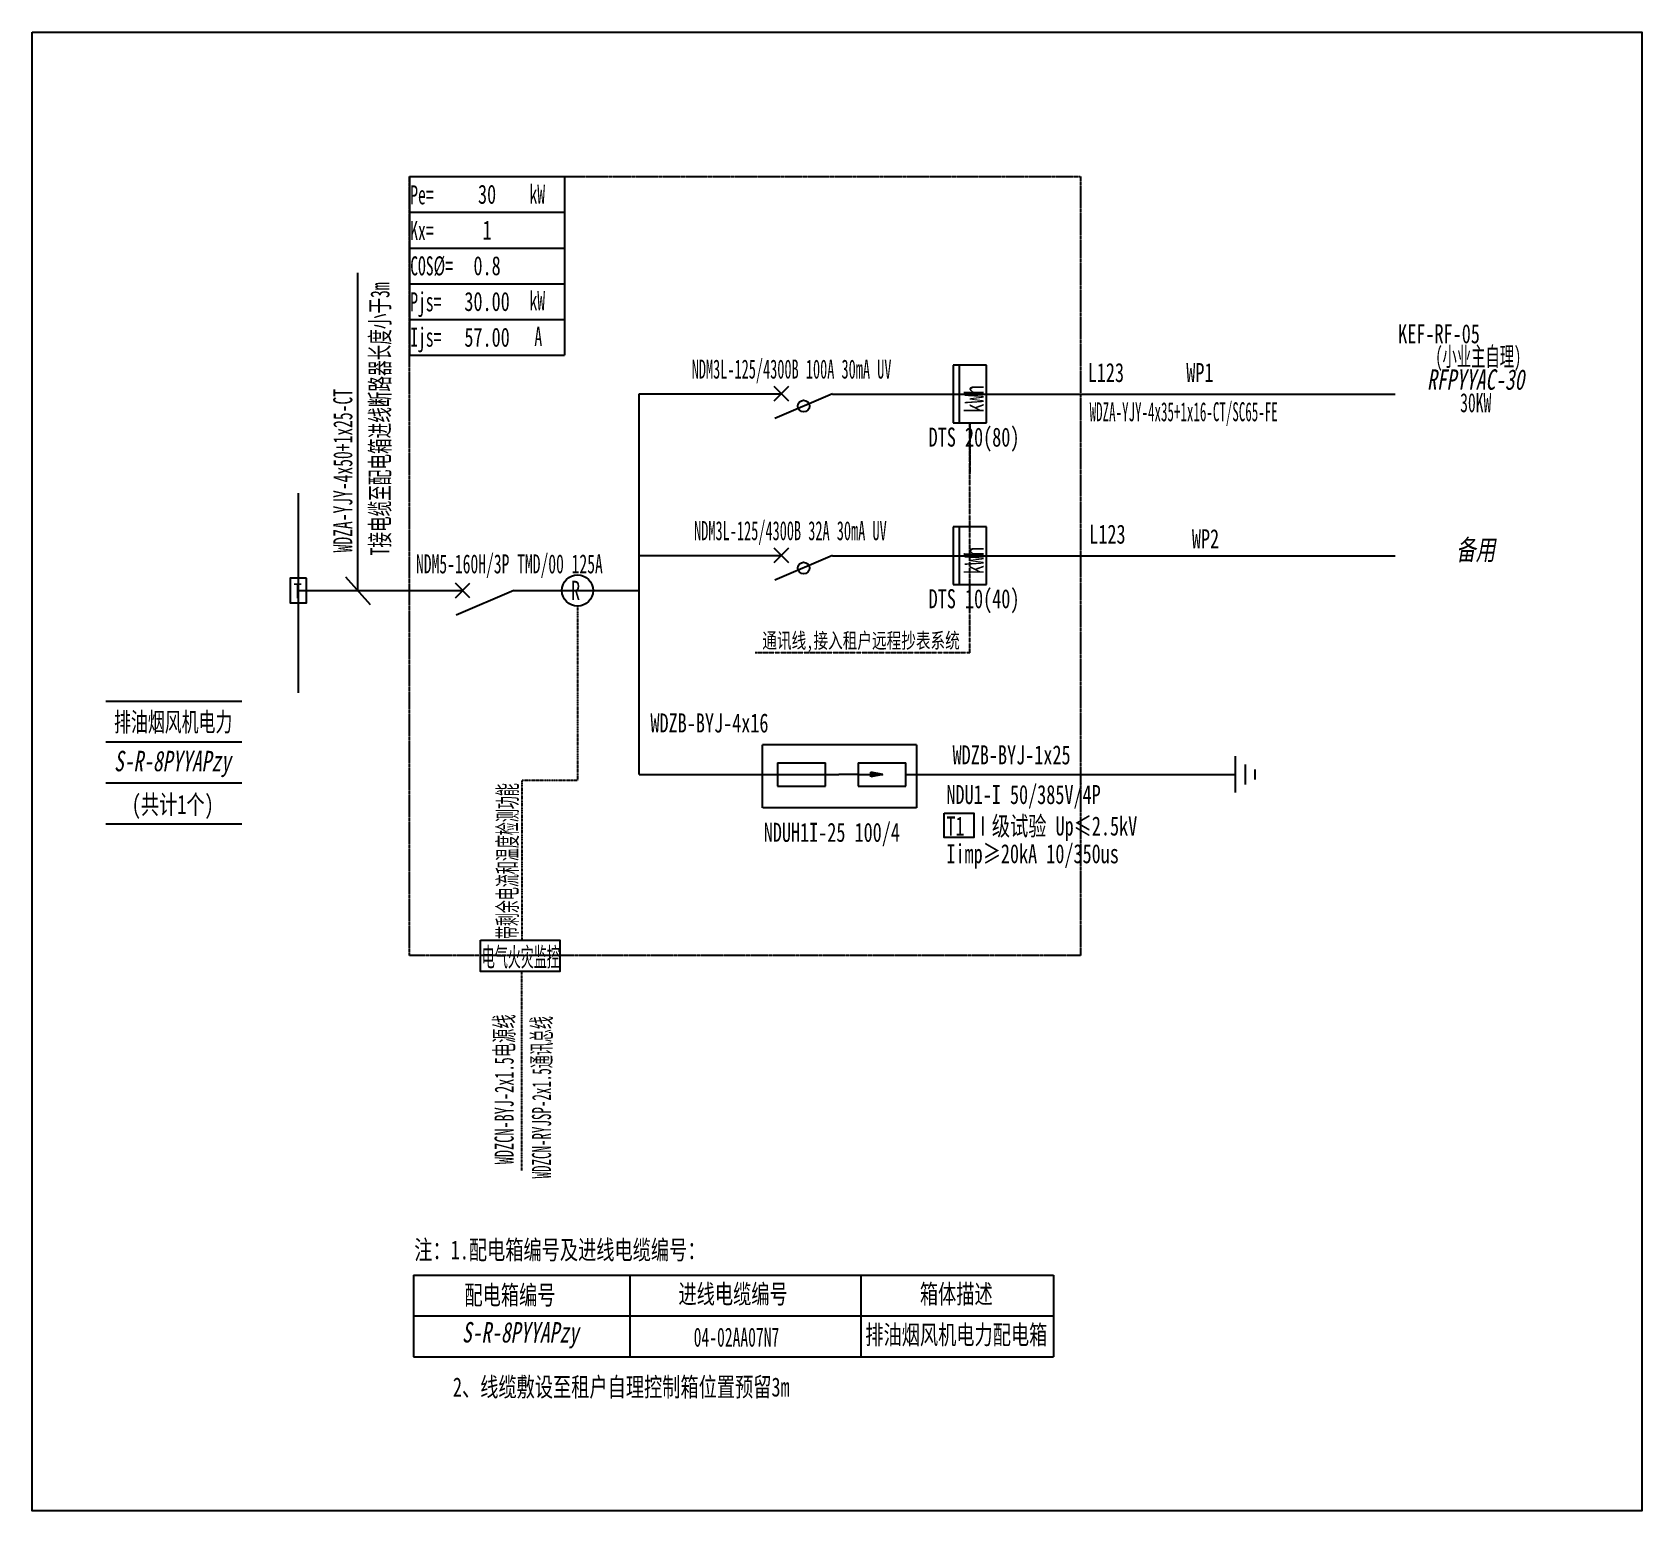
# Model space of a CAD drawing. Extents: x 392948 to 395451, y 303357 to 305657.
import ezdxf
from ezdxf.enums import TextEntityAlignment as Align

# ---------------------------------------------------------------- set-up
doc = ezdxf.new("R2010")
doc.units = 0
doc.header["$MEASUREMENT"] = 0
for name, pattern in [('DASHDOT', [1, 0.5, -0.25, 0, -0.25]), ('DASHED', [0.75, 0.5, -0.25]), ('DASHED2', [0.375, 0.25, -0.125])]:
    doc.linetypes.add(name, pattern=pattern)
for name, color, linetype in [('D_E_Eqpm(强电设备)', 100, 'Continuous'), ('D_E_Eqpm（强电设备）', 100, 'Continuous'), ('D_E_Text(强电文字)', 51, 'Continuous'), ('D_E_Text（强电文字）', 51, 'Continuous'), ('D_E_Wire(强电线缆)', 10, 'Continuous'), ('D_E_Wire（强电线缆）', 10, 'Continuous'), ('D_El_Eqpm（弱电设备）', 100, 'Continuous'), ('D_El_Text（弱电文字）', 51, 'Continuous'), ('D_T_TableDim（表格尺寸）', 255, 'Continuous'), ('DQ-漏电火灾', 80, 'Continuous'), ('DQ-远程抄表', 3, 'DASHDOT'), ('DQ_Eqpm', 100, 'Continuous'), ('系统图', 220, 'Continuous')]:
    doc.layers.add(name, color=color, linetype=linetype)
doc.styles.add('$1$电气', font='', dxfattribs={"width": 0.7})
doc.styles.add('$1$电气箱', font='simhei.ttf', dxfattribs={"width": 0.8, "oblique": 10})
doc.styles.add('电气', font='', dxfattribs={"width": 0.7})
doc.styles.add('电气箱', font='simhei.ttf', dxfattribs={"width": 0.8, "oblique": 10})
doc.styles.get('$1$电气').set_extended_font_data('SimSun')
doc.styles.get('电气').set_extended_font_data('SimSun')

# ---------------------------------------------------------------- blocks, each defined once
blk = doc.blocks.new('T接箱')
at = {"layer": 'DQ_Eqpm'}
blk.add_lwpolyline([(313, 172), (73, 172), (73, -188), (313, -188)], close=True, dxfattribs=at)
at = {"layer": 'DQ_Eqpm', "color": 51, "style": '电气', "width": 0.8}
blk.add_text('T', height=220, dxfattribs=at).set_placement((120, -121))
blk = doc.blocks.new('DIANDUBIAO')
at = {"layer": 'D_E_Eqpm（强电设备）'}
for p, q in [((423, 487), (-423, 487)), ((-423, 487), (-423, 0)), ((423, 487), (-423, 487)), ((423, 0), (423, 487)), ((423, 400), (-423, 400)), ((423, 400), (-423, 400)), ((-423, 0), (423, 0))]:
    blk.add_line(p, q, dxfattribs=at)
at = {"layer": 'D_E_Text（强电文字）', "style": '电气', "width": 0.7}
blk.add_text('kWh', height=280, dxfattribs=at).set_placement((-272, 40))

msp = doc.modelspace()

# ---------------------------------------------------------------- linework, layer by layer
at = {"linetype": 'DASHED'}
for p, q in [((393534.6, 305432.5, 0), (394578.2, 305432.5, 0)), ((393534.6, 304220.7, 0), (393534.6, 305432.5, 0)), ((394578.2, 305432.5, 0), (394578.2, 304220.7, 0)), ((394578.2, 304220.7, 0), (393534.6, 304220.7, 0))]:
    msp.add_line(p, q, dxfattribs=at)
at = {"linetype": 'DASHED2', "elevation": 0}
msp.add_lwpolyline([(394083.6, 304549), (394322.8, 304549), (394322.8, 304450.5), (394083.6, 304450.5)], close=True, dxfattribs=at)
at = {"layer": 'D_E_Eqpm(强电设备)', "color": 100}
for p, q in [((394101.6, 305083.4, 0), (394124, 305105.8, 0)), ((394124, 305083.4, 0), (394101.6, 305105.8, 0)), ((394124, 305105.8, 0), (394101.6, 305083.4, 0)), ((394101.6, 305105.8, 0), (394124, 305083.4, 0)), ((394192.2, 305094.6, 0), (394102.6, 305056.2, 0)), ((394101.6, 304832, 0), (394124, 304854.4, 0)), ((394124, 304832, 0), (394101.6, 304854.4, 0)), ((394124, 304854.4, 0), (394101.6, 304832, 0)), ((394101.6, 304854.4, 0), (394124, 304832, 0)), ((394192.2, 304843.2, 0), (394102.6, 304804.8, 0)), ((393605.9, 304777.3, 0), (393628.4, 304799.7, 0)), ((393628.4, 304777.3, 0), (393605.9, 304799.7, 0)), ((393696.6, 304788.5, 0), (393606.9, 304750.1, 0))]:
    msp.add_line(p, q, dxfattribs=at)
at = {"layer": 'D_E_Eqpm(强电设备)'}
for p, q in [((394106.9, 304520.3, 0), (394181.4, 304520.3, 0)), ((394106.9, 304520.3, 0), (394106.9, 304484.3, 0)), ((394181.2, 304484.3, 0), (394181.2, 304520.3, 0)), ((394232, 304502.3, 0), (394202, 304502.3, 0)), ((394232, 304520.3, 0), (394306.5, 304520.3, 0)), ((394232, 304520.3, 0), (394232, 304484.3, 0)), ((394232, 304502.3, 0), (394270.6, 304502.3, 0)), ((394270.6, 304502.3, 0), (394251.9, 304506.2, 0)), ((394251.9, 304498.5, 0), (394251.9, 304506.2, 0)), ((394270.6, 304502.3, 0), (394251.9, 304498.5, 0)), ((394306.3, 304484.3, 0), (394306.3, 304520.3, 0)), ((394106.9, 304484.3, 0), (394181.2, 304484.3, 0)), ((394232, 304484.3, 0), (394306.3, 304484.3, 0))]:
    msp.add_line(p, q, dxfattribs=at)
msp.add_solid([(394251.9, 304498.5, 0), (394270.6, 304502.3, 0), (394251.9, 304506.2, 0)], dxfattribs=at)
at = {"layer": 'D_E_Eqpm（强电设备）'}
for p, q in [((394380.1, 304887.5, 0), (394380.1, 304797.9, 0)), ((394431.7, 304887.5, 0), (394380.1, 304887.5, 0)), ((394380.1, 304887.5, 0), (394380.1, 304797.9, 0)), ((394389.4, 304887.5, 0), (394389.4, 304797.9, 0)), ((394389.4, 304887.5, 0), (394389.4, 304797.9, 0)), ((394431.7, 304797.9, 0), (394431.7, 304887.5, 0)), ((394380.1, 304797.9, 0), (394431.7, 304797.9, 0))]:
    msp.add_line(p, q, dxfattribs=at)
for centre in [(394147.4, 305075.4, 0), (394147.4, 304823.5, 0)]:
    msp.add_circle(centre, 9.02, dxfattribs=at)
at = {"layer": 'D_E_Text（强电文字）'}
for p, q in [((393534.6, 305432.5, 0), (393775.5, 305432.5, 0)), ((393534.6, 305432.5, 0), (393534.6, 305154.5, 0)), ((393775.5, 305432.5, 0), (393775.5, 305154.5, 0)), ((393534.6, 305376.9, 0), (393775.5, 305376.9, 0)), ((393534.6, 305321.3, 0), (393775.5, 305321.3, 0)), ((393454, 304788.5, 0), (393454, 305282.7, 0)), ((393534.6, 305265.7, 0), (393775.5, 305265.7, 0)), ((393534.6, 305210.1, 0), (393775.5, 305210.1, 0)), ((393534.6, 305154.5, 0), (393775.5, 305154.5, 0)), ((393434.6, 304810, 0), (393473.4, 304767, 0))]:
    msp.add_line(p, q, dxfattribs=at)
at = {"layer": 'D_E_Text（强电文字）', "elevation": 0}
msp.add_lwpolyline([(394366.1, 304442.2), (394412.1, 304442.2), (394412.1, 304404.2), (394366.1, 304404.2)], close=True, dxfattribs=at)
at = {"layer": 'D_E_Wire(强电线缆)', "color": 10}
for p, q in [((393891.3, 305094.6, 0), (394114, 305094.6, 0)), ((394192.2, 305094.1, 0), (395067.3, 305094.1, 0)), ((393891.3, 304843.2, 0), (394114, 304843.2, 0)), ((394192.2, 304842.7, 0), (395067.3, 304842.7, 0))]:
    msp.add_line(p, q, dxfattribs=at)
at = {"layer": 'D_E_Wire（强电线缆）'}
for p, q in [((393891.3, 304502.3, 0), (393891.3, 305094.6, 0)), ((393361.7, 304629.5, 0), (393361.7, 304940, 0)), ((393361.7, 304788.5, 0), (393617.2, 304788.5, 0)), ((393696.6, 304788.5, 0), (393891.3, 304788.5, 0)), ((394819, 304474.1, 0), (394819, 304530.7, 0)), ((393891.3, 304502.3, 0), (394202, 304502.3, 0)), ((394306.3, 304502.3, 0), (394819, 304502.3, 0)), ((394834.5, 304486.9, 0), (394834.5, 304517.8, 0)), ((394849.9, 304494.6, 0), (394849.9, 304510.1, 0))]:
    msp.add_line(p, q, dxfattribs=at)
at = {"layer": 'D_El_Eqpm（弱电设备）', "color": 3}
msp.add_line((393768.2, 304195.9, 0), (393644.6, 304195.9, 0), dxfattribs=at)
at = {"layer": 'D_El_Eqpm（弱电设备）', "color": 3, "elevation": 0}
msp.add_lwpolyline([(393644.6, 304244.4), (393768.2, 304244.4), (393768.2, 304195.9), (393644.6, 304195.9)], close=True, dxfattribs=at)
at = {"layer": 'D_T_TableDim（表格尺寸）', "color": 255}
for p, q in [((393061.8, 304616.4, 0), (393273.6, 304616.4, 0)), ((393061.8, 304552.9, 0), (393273.6, 304552.9, 0)), ((393061.8, 304489.3, 0), (393273.6, 304489.3, 0)), ((393061.8, 304425.8, 0), (393273.6, 304425.8, 0))]:
    msp.add_line(p, q, dxfattribs=at)
at = {"layer": 'D_T_TableDim（表格尺寸）', "ltscale": 3.5}
for p, q in [((393540.4, 303723.8, 0), (394535.8, 303723.8, 0)), ((393540.4, 303723.8, 0), (393540.4, 303596.7, 0)), ((393877, 303723.8, 0), (393877, 303596.7, 0)), ((394236.3, 303723.8, 0), (394236.3, 303596.7, 0)), ((394535.8, 303723.8, 0), (394535.8, 303596.7, 0)), ((393540.4, 303660.2, 0), (394535.8, 303660.2, 0)), ((393540.4, 303660.2, 0), (394535.8, 303660.2, 0)), ((393877, 303660.2, 0), (393877, 303596.7, 0)), ((394236.3, 303660.2, 0), (394236.3, 303596.7, 0)), ((393540.4, 303596.7, 0), (394535.8, 303596.7, 0))]:
    msp.add_line(p, q, dxfattribs=at)
at = {"layer": 'DQ-漏电火灾', "linetype": 'DASHDOT', "ltscale": 0.5}
for p, q in [((393795.7, 304764.2, 0), (393795.7, 304493.6, 0)), ((393709, 304493.6, 0), (393709, 304244.4, 0)), ((393709, 304493.6, 0), (393795.7, 304493.6, 0)), ((393709, 303886.5, 0), (393709, 304195.9, 0))]:
    msp.add_line(p, q, dxfattribs=at)
at = {"layer": 'DQ-漏电火灾', "color": 3}
msp.add_circle((393795.7, 304788.5, 0), 24.3, dxfattribs=at)
at = {"layer": 'DQ-远程抄表'}
for p, q in [((394405.9, 305049.3, 0), (394405.9, 304970.5, 0)), ((394405.9, 304691.5, 0), (394405.9, 305049.3, 0)), ((394405.9, 304691.5, 0), (394071.6, 304691.5, 0))]:
    msp.add_line(p, q, dxfattribs=at)
at = {"layer": '系统图', "ltscale": 9973.992009}
msp.add_lwpolyline([(392947.5, 305657), (395451, 305657), (395451, 303357), (392947.5, 303357)], close=True, dxfattribs=at)

# ---------------------------------------------------------------- block references
at = {"xscale": 0.1059079369532505, "yscale": 0.1059079369532505, "zscale": 0.1059079369532505, "rotation": 90}
msp.add_blockref('DIANDUBIAO', (394431.7, 305094.1, 0), dxfattribs=at)
at = {"layer": 'D_E_Eqpm（强电设备）', "xscale": 0.1059079369532505, "yscale": 0.1059079369532505, "zscale": 0.1059079369532505}
msp.add_blockref('T接箱', (393341.2, 304789.4, 0), dxfattribs=at)

# ---------------------------------------------------------------- texts
at = {"layer": 'D_E_Text(强电文字)', "style": '$1$电气', "width": 0.6}
msp.add_text('30KW', height=29.65, dxfattribs=at).set_placement((395192.7, 305065.9, 0), align=Align.CENTER)
at = {"layer": 'D_E_Text(强电文字)', "style": '电气', "width": 0.7}
for s, p in [('WDZB-BYJ-4x16', (393909.1, 304567.7, 0)), ('WDZB-BYJ-1x25', (394379, 304518.1, 0)), ('T1 Ⅰ级试验 Up≤2.5kV ', (394369.4, 304407.4, 0)), ('Iimp≥20kA 10/350us', (394369.4, 304364.3, 0))]:
    msp.add_text(s, height=29.654, dxfattribs=at).set_placement(p)
at = {"layer": 'D_E_Text(强电文字)', "color": 51, "true_color": 0xffff7f, "style": '电气', "width": 0.7}
msp.add_text('NDU1-I 50/385V/4P', height=29.654, dxfattribs=at).set_placement((394369.4, 304456.4, 0))
at = {"layer": 'D_E_Text（强电文字）', "linetype": 'Continuous', "style": '电气', "width": 0.6}
for s, height, p in [('Pe=', 29.65, (393535.5, 305389.2, 0)), ('kW', 29.65, (393721, 305390.3, 0)), ('Kx=', 29.65, (393535.5, 305333.5, 0)), ('COS%%C=', 29.65, (393535.5, 305278.7, 0)), ('Pjs=', 29.65, (393535.5, 305222.8, 0)), ('kW', 29.65, (393721, 305224.6, 0)), ('Ijs=', 29.65, (393535.5, 305167.8, 0)), ('A', 29.7, (393728.6, 305169, 0))]:
    msp.add_text(s, height=height, dxfattribs=at).set_placement(p)
at = {"layer": 'D_E_Text（强电文字）', "style": '电气'}
for s, height, width, p in [('T接电缆至配电箱进线断路器长度小于3m', 29.654, 0.6, (393503.2, 304843.2, 0)), ('WDZA-YJY-4x50+1x25-CT', 29.654, 0.6, (393445.4, 304847.8, 0)), ('kWh', 29.65, 0.7, (394427.5, 304813.9, 0))]:
    msp.add_text(s, height=height, rotation=90, dxfattribs=dict(at, width=width)).set_placement(p)
for s, height, width, p in [('KEF-RF-05', 29.65, 0.7, (395072.1, 305173.1, 0)), ('(小业主自理)', 29.65, 0.55, (395130, 305137.7, 0)), ('L123', 29.65, 0.7, (394589.2, 305112.8, 0)), ('WP1', 29.65, 0.7, (394742.5, 305112.8, 0)), ('WDZA-YJY-4x35+1x16-CT/SC65-FE', 29.654, 0.5, (394592.2, 305051.8, 0)), ('L123', 29.65, 0.7, (394591.6, 304861.4, 0)), ('WP2', 29.65, 0.7, (394751.2, 304854.3, 0)), ('注：1.配电箱编号及进线电缆编号：', 29.654, 0.7, (393541.8, 303748.1, 0)), ('2、线缆敷设至租户自理控制箱位置预留3m', 29.654, 0.7, (393601.9, 303534.8, 0))]:
    msp.add_text(s, height=height, dxfattribs=dict(at, width=width)).set_placement(p)
at = {"layer": 'D_E_Text（强电文字）'}
for s, height, style, width, p in [('NDM3L-125/4300B 100A 30mA UV', 29.654, '电气', 0.55, (394128.6, 305130.6, 0)), ('DTS 20(80)', 29.65, '电气', 0.7, (394412.4, 305024.9, 0)), ('NDM3L-125/4300B 32A 30mA UV', 29.654, '电气', 0.55, (394126.8, 304879.2, 0)), ('NDM5-160H/3P TMD/00 125A', 29.654, '电气', 0.6, (393689.7, 304827.6, 0)), ('DTS 10(40)', 29.65, '电气', 0.7, (394412.4, 304773.5, 0)), ('排油烟风机电力', 29.65, '$1$电气', 0.65, (393166.8, 304584.5, 0)), ('电气火灾监控', 29.65, '电气', 0.5, (393707.5, 304219.1, 0)), ('配电箱编号', 29.65, '电气', 0.7, (393690.6, 303693.3, 0)), ('进线电缆编号', 29.65, '电气', 0.7, (394037.6, 303694.9, 0)), ('箱体描述', 29.65, '电气', 0.7, (394384.8, 303694.9, 0)), ('排油烟风机电力配电箱', 29.65, '电气', 0.7, (394384.8, 303631.4, 0)), ('04-02AA07N7', 29.654, '电气', 0.6, (394042.9, 303626.9, 0))]:
    msp.add_text(s, height=height, dxfattribs=dict(at, style=style, width=width)).set_placement(p, align=Align.MIDDLE)
at = {"layer": 'D_E_Text（强电文字）', "style": '$1$电气箱', "oblique": 10, "width": 0.7}
for s, p in [('RFPYYAC-30', (395192.7, 305100.8, 0)), ('备用', (395192.7, 304836, 0))]:
    msp.add_text(s, height=31.77, dxfattribs=at).set_placement(p, align=Align.CENTER)
at = {"layer": 'D_E_Text（强电文字）', "color": 7, "style": '$1$电气箱', "oblique": 10, "width": 0.7}
msp.add_text('S-R-8PYYAPzy', height=31.772, dxfattribs=at).set_placement((393165.6, 304518.9, 0), align=Align.MIDDLE)
at = {"layer": 'D_E_Text（强电文字）', "style": '$1$电气', "width": 0.7}
msp.add_text('(共计1个)', height=29.65, dxfattribs=at).set_placement((393166.1, 304440.9, 0), align=Align.CENTER)
at = {"layer": 'D_E_Text（强电文字）', "color": 51, "true_color": 0xffff7f, "style": '电气', "width": 0.7}
msp.add_text('NDUH1I-25 100/4', height=29.654, dxfattribs=at).set_placement((394085.3, 304397.6, 0))
at = {"layer": 'D_E_Text（强电文字）', "style": '电气箱', "oblique": 10, "width": 0.7}
msp.add_text('S-R-8PYYAPzy', height=31.772, dxfattribs=at).set_placement((393706.8, 303630.3, 0), align=Align.MIDDLE)
at = {"layer": 'D_E_Text（强电文字）', "width": 240.918, "attachment_point": 5, "style": '电气'}
for s, insert, char_height in [('30', (393655, 305404.7, 0), 29.65), ('1', (393655, 305349.1, 0), 29.7), ('0.8', (393655, 305293.5, 0), 29.65), ('{\\C200;30.00}', (393655, 305237.9, 0), 29.654), ('{\\C200;57.00}', (393655, 305182.3, 0), 29.654)]:
    msp.add_mtext(s, dxfattribs=dict(at, insert=insert, char_height=char_height))
at = {"layer": 'D_El_Text（弱电文字）', "color": 1, "style": '电气', "width": 0.5}
msp.add_text('带剩余电流和温度检测功能', height=29.654, rotation=90, dxfattribs=at).set_placement((393701.6, 304246.2, 0))
at = {"layer": 'D_El_Text（弱电文字）', "style": '电气'}
for s, width, p in [('WDZCN-BYJ-2x1.5电源线', 0.55, (393696.3, 303896.1, 0)), ('WDZCN-RYJSP-2x1.5通讯总线', 0.5, (393754.5, 303874, 0))]:
    msp.add_text(s, height=29.654, rotation=90, dxfattribs=dict(at, width=width)).set_placement(p)
at = {"layer": 'DQ-漏电火灾', "color": 50, "style": '电气', "width": 0.7}
msp.add_text('R', height=29.7, dxfattribs=at).set_placement((393785.6, 304774, 0))
at = {"layer": 'DQ-远程抄表', "style": '电气', "width": 0.7}
msp.add_text('通讯线,接入租户远程抄表系统', height=23.829, dxfattribs=at).set_placement((394083.1, 304698.8, 0))

doc.saveas('drawing.dxf')
